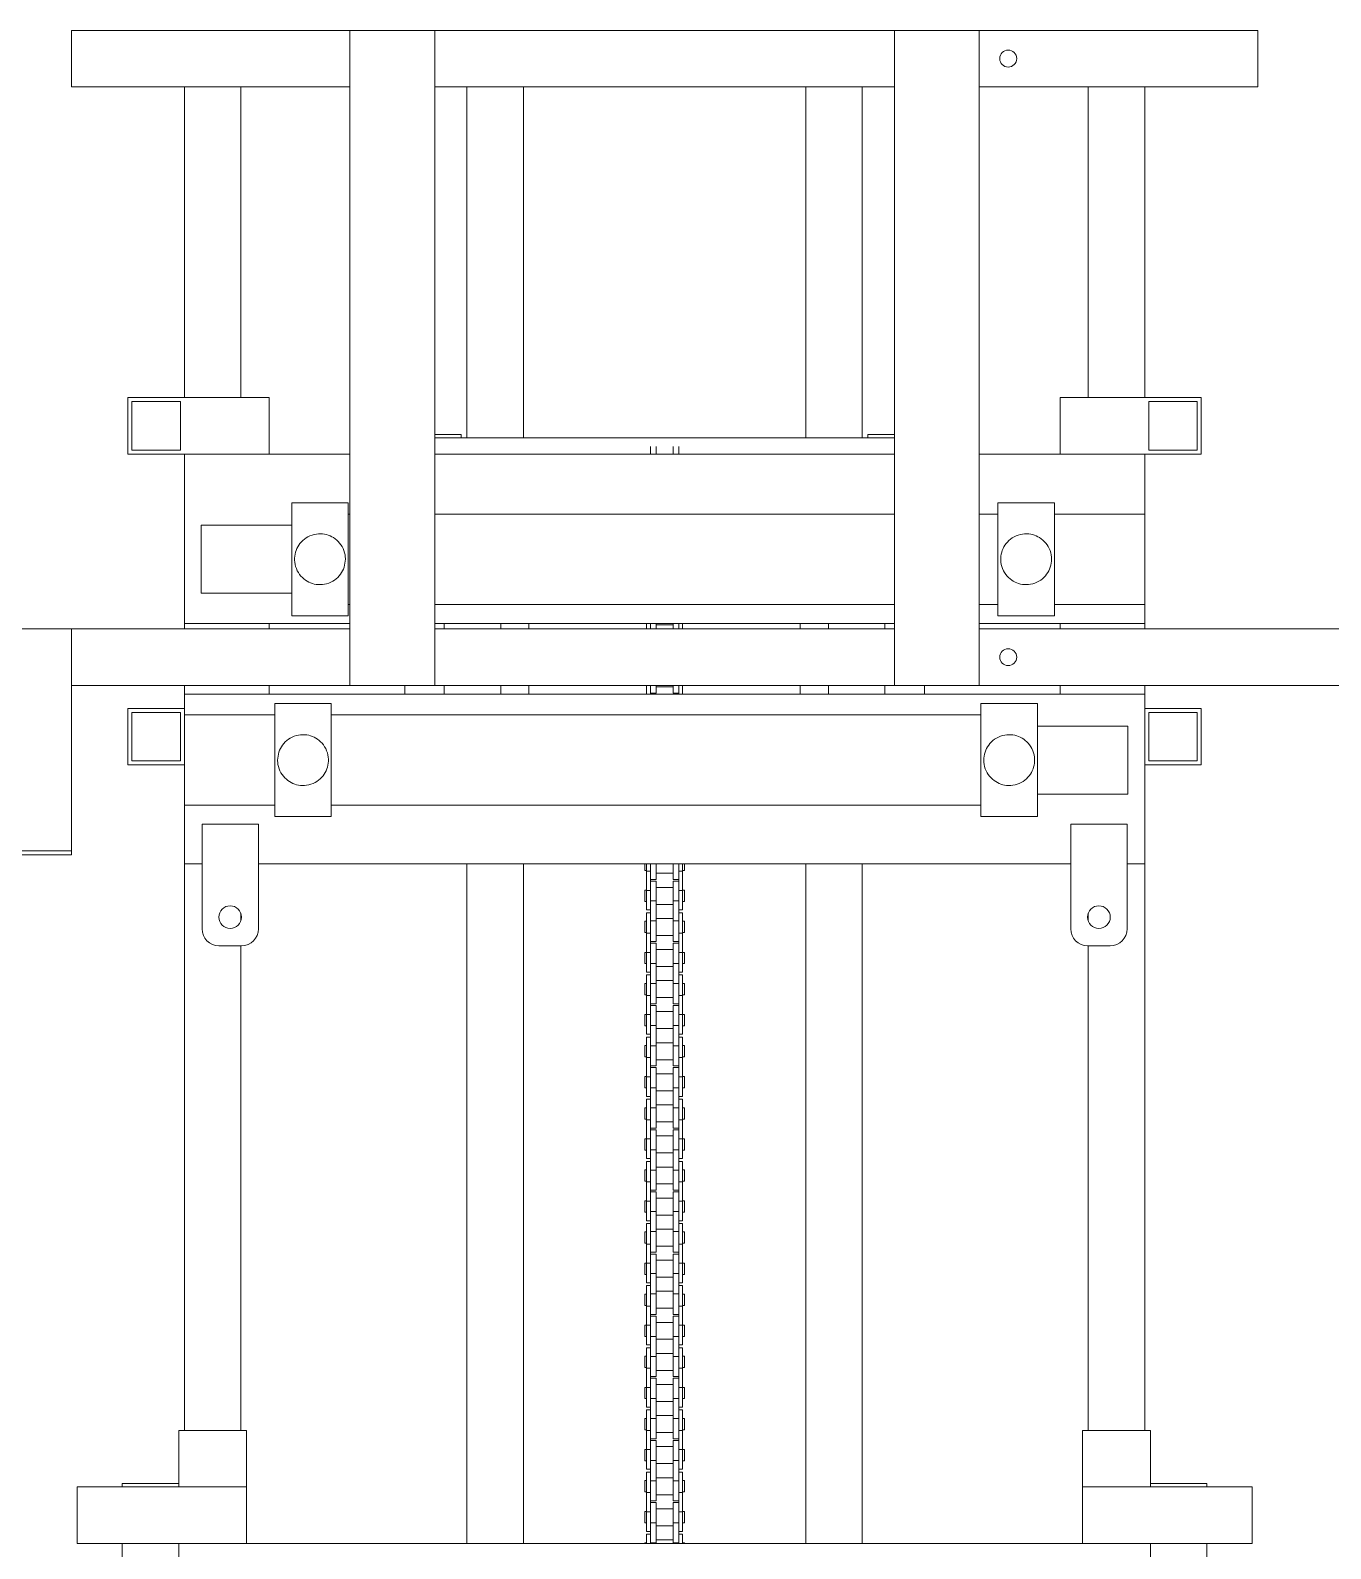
# Model space of a CAD drawing. Header units: millimetres. Extents: x 0 to 1189, y 0 to 841.
# Drawn here: x 516.8 to 562.8, y 676.6 to 730.3 of the extents above; entities that cross this region are included whole.
import ezdxf

# ---------------------------------------------------------------- set-up
doc = ezdxf.new("R2010")
doc.units = ezdxf.units.MM

msp = doc.modelspace()

# ---------------------------------------------------------------- linework, layer by layer
at = {"color": 7, "linetype": 'Continuous', "lineweight": 15}
for p, q in [((528.131, 730.296), (518.27, 730.296)), ((518.27, 730.296), (518.27, 728.296)), ((528.131, 730.296), (528.131, 707.11)), ((528.131, 730.296), (531.131, 730.296)), ((531.131, 707.11), (531.131, 730.296)), ((547.41, 730.296), (531.131, 730.296)), ((547.41, 730.296), (547.41, 707.11)), ((547.41, 730.296), (550.41, 730.296)), ((550.41, 707.11), (550.41, 730.296)), ((560.27, 730.296), (550.41, 730.296)), ((560.27, 730.296), (560.27, 728.296)), ((528.131, 728.296), (518.27, 728.296)), ((522.27, 717.296), (522.27, 728.296)), ((524.27, 717.296), (524.27, 728.296)), ((547.41, 728.296), (531.131, 728.296)), ((532.27, 728.296), (532.27, 715.868)), ((534.27, 728.296), (534.27, 715.868)), ((544.27, 728.296), (544.27, 715.868)), ((546.27, 728.296), (546.27, 715.868)), ((560.27, 728.296), (550.41, 728.296)), ((554.27, 717.296), (554.27, 728.296)), ((556.27, 717.296), (556.27, 728.296)), ((520.27, 717.296), (520.27, 715.296)), ((525.27, 717.296), (520.27, 717.296)), ((522.13, 717.156), (520.41, 717.156)), ((520.41, 717.156), (520.41, 715.436)), ((522.13, 715.436), (522.13, 717.156)), ((525.27, 715.296), (525.27, 717.296)), ((553.27, 717.296), (558.27, 717.296)), ((553.27, 715.296), (553.27, 717.296)), ((556.41, 717.156), (558.13, 717.156)), ((556.41, 715.436), (556.41, 717.156)), ((558.13, 717.156), (558.13, 715.436)), ((558.27, 717.296), (558.27, 715.296)), ((532.07, 715.986), (531.131, 715.986)), ((547.41, 715.868), (531.131, 715.868)), ((532.07, 715.986), (532.07, 715.868)), ((547.41, 715.986), (546.47, 715.986)), ((546.47, 715.986), (546.47, 715.868)), ((520.41, 715.436), (522.13, 715.436)), ((538.77, 715.296), (538.77, 715.566)), ((538.97, 715.296), (538.97, 715.566)), ((539.57, 715.296), (539.57, 715.566)), ((539.77, 715.296), (539.77, 715.566)), ((558.13, 715.436), (556.41, 715.436)), ((520.27, 715.296), (522.27, 715.296)), ((528.131, 715.296), (522.27, 715.296)), ((522.27, 715.296), (522.27, 709.296)), ((547.41, 715.296), (531.131, 715.296)), ((556.27, 715.296), (550.41, 715.296)), ((556.27, 715.296), (556.27, 713.176)), ((558.27, 715.296), (556.27, 715.296)), ((528.07, 713.576), (526.07, 713.576)), ((526.07, 709.576), (526.07, 713.576)), ((528.07, 709.576), (528.07, 713.576)), ((528.131, 713.176), (528.07, 713.176)), ((547.41, 713.176), (531.131, 713.176)), ((551.07, 713.176), (550.41, 713.176)), ((553.07, 713.576), (551.07, 713.576)), ((551.07, 713.576), (551.07, 709.576)), ((553.07, 713.576), (553.07, 709.576)), ((556.27, 713.176), (553.07, 713.176)), ((556.27, 713.176), (556.27, 709.976)), ((526.07, 712.776), (522.87, 712.776)), ((522.87, 710.376), (522.87, 712.776)), ((526.07, 710.376), (522.87, 710.376)), ((528.07, 709.976), (528.131, 709.976)), ((531.131, 709.976), (547.41, 709.976)), ((550.41, 709.976), (551.07, 709.976)), ((553.07, 709.976), (556.27, 709.976)), ((556.27, 709.976), (556.27, 709.296)), ((526.07, 709.576), (528.07, 709.576)), ((551.07, 709.576), (553.07, 709.576)), ((518.27, 709.11), (514.27, 709.11)), ((518.27, 701.25), (518.27, 709.11)), ((528.131, 709.11), (518.27, 709.11)), ((528.131, 709.296), (522.27, 709.296)), ((522.27, 709.11), (522.27, 709.296)), ((525.27, 709.11), (525.27, 709.296)), ((547.41, 709.296), (531.131, 709.296)), ((547.41, 709.11), (531.131, 709.11)), ((531.47, 709.11), (531.47, 709.296)), ((533.47, 709.11), (533.47, 709.296)), ((534.47, 709.296), (534.47, 709.11)), ((538.63, 709.11), (538.63, 709.296)), ((538.77, 709.252), (538.77, 709.296)), ((538.77, 709.11), (538.77, 709.252)), ((538.97, 709.11), (538.97, 709.296)), ((538.97, 709.259), (539.57, 709.259)), ((539.57, 709.11), (539.57, 709.296)), ((539.77, 709.252), (539.77, 709.296)), ((539.77, 709.11), (539.77, 709.252)), ((539.91, 709.11), (539.91, 709.296)), ((544.07, 709.296), (544.07, 709.11)), ((545.07, 709.11), (545.07, 709.296)), ((547.07, 709.11), (547.07, 709.296)), ((556.27, 709.296), (550.41, 709.296)), ((564.27, 709.11), (550.41, 709.11)), ((553.27, 709.11), (553.27, 709.296)), ((556.27, 709.11), (556.27, 709.296)), ((528.131, 707.11), (518.27, 707.11)), ((522.27, 706.796), (522.27, 707.11)), ((556.27, 706.796), (522.27, 706.796)), ((522.27, 706.065), (522.27, 706.796)), ((525.27, 706.796), (525.27, 707.11)), ((528.131, 707.11), (531.131, 707.11)), ((530.07, 707.11), (530.07, 706.796)), ((547.41, 707.11), (531.131, 707.11)), ((531.47, 706.796), (531.47, 707.11)), ((533.47, 706.796), (533.47, 707.11)), ((534.47, 707.11), (534.47, 706.796)), ((538.63, 706.796), (538.63, 707.11)), ((538.77, 707.052), (538.77, 707.11)), ((538.77, 706.796), (538.77, 707.052)), ((538.77, 706.839), (538.97, 706.839)), ((538.97, 706.839), (538.97, 707.11)), ((538.97, 707.059), (539.57, 707.059)), ((539.57, 706.839), (539.57, 707.11)), ((539.57, 706.839), (539.77, 706.839)), ((539.77, 707.052), (539.77, 707.11)), ((539.77, 706.796), (539.77, 707.052)), ((539.91, 706.796), (539.91, 707.11)), ((544.07, 707.11), (544.07, 706.796)), ((545.07, 706.796), (545.07, 707.11)), ((547.07, 706.796), (547.07, 707.11)), ((547.41, 707.11), (550.41, 707.11)), ((548.47, 707.11), (548.47, 706.796)), ((564.27, 707.11), (550.41, 707.11)), ((553.27, 706.796), (553.27, 707.11)), ((556.27, 706.796), (556.27, 707.11)), ((556.27, 700.796), (556.27, 706.796)), ((520.27, 706.296), (520.27, 704.296)), ((522.27, 706.296), (520.27, 706.296)), ((527.47, 706.465), (525.47, 706.465)), ((525.47, 702.465), (525.47, 706.465)), ((527.47, 702.465), (527.47, 706.465)), ((552.47, 706.465), (550.47, 706.465)), ((550.47, 706.465), (550.47, 702.465)), ((552.47, 706.465), (552.47, 702.465)), ((556.27, 706.296), (558.27, 706.296)), ((558.27, 706.296), (558.27, 704.296)), ((522.13, 706.156), (520.41, 706.156)), ((520.41, 706.156), (520.41, 704.436)), ((522.13, 704.436), (522.13, 706.156)), ((525.47, 706.065), (522.27, 706.065)), ((522.27, 702.865), (522.27, 706.065)), ((550.47, 706.065), (527.47, 706.065)), ((552.47, 705.665), (555.67, 705.665)), ((555.67, 705.665), (555.67, 703.265)), ((556.41, 706.156), (558.13, 706.156)), ((556.41, 704.436), (556.41, 706.156)), ((558.13, 706.156), (558.13, 704.436)), ((520.27, 704.296), (522.27, 704.296)), ((520.41, 704.436), (522.13, 704.436)), ((558.27, 704.296), (556.27, 704.296)), ((558.13, 704.436), (556.41, 704.436)), ((552.47, 703.265), (555.67, 703.265)), ((522.27, 702.865), (525.47, 702.865)), ((522.27, 700.796), (522.27, 702.865)), ((525.47, 702.465), (527.47, 702.465)), ((527.47, 702.865), (550.47, 702.865)), ((550.47, 702.465), (552.47, 702.465)), ((522.894, 702.202), (524.894, 702.202)), ((522.894, 698.496), (522.894, 702.202)), ((524.894, 702.202), (524.894, 698.496)), ((553.647, 702.202), (553.647, 698.496)), ((555.647, 702.202), (553.647, 702.202)), ((555.647, 698.496), (555.647, 702.202)), ((518.27, 701.25), (514.27, 701.25)), ((518.27, 701.11), (514.27, 701.11)), ((518.27, 701.11), (518.27, 701.25)), ((522.27, 680.737), (522.27, 700.796)), ((522.894, 700.796), (522.27, 700.796)), ((553.647, 700.796), (524.894, 700.796)), ((532.27, 700.796), (532.27, 676.737)), ((534.27, 700.796), (534.27, 676.737)), ((538.57, 700.796), (538.57, 700.56)), ((538.57, 700.56), (538.63, 700.56)), ((538.63, 700.533), (538.63, 700.796)), ((538.63, 700.533), (538.77, 700.533)), ((538.63, 699.855), (538.63, 700.533)), ((538.77, 700.533), (538.77, 700.796)), ((538.77, 699.964), (538.77, 700.533)), ((538.97, 700.24), (538.97, 700.796)), ((538.97, 700.46), (539.57, 700.46)), ((539.57, 700.24), (539.57, 700.796)), ((539.77, 700.533), (539.77, 700.796)), ((539.91, 700.533), (539.77, 700.533)), ((539.77, 699.964), (539.77, 700.533)), ((539.91, 700.533), (539.91, 700.796)), ((539.91, 700.56), (539.97, 700.56)), ((539.91, 699.855), (539.91, 700.533)), ((539.97, 700.796), (539.97, 700.56)), ((544.27, 700.796), (544.27, 676.737)), ((546.27, 700.796), (546.27, 676.737)), ((556.27, 700.796), (555.647, 700.796)), ((556.27, 680.737), (556.27, 700.796)), ((538.63, 699.86), (538.57, 699.86)), ((538.57, 699.86), (538.57, 699.46)), ((538.63, 699.855), (538.77, 699.855)), ((538.63, 699.16), (538.63, 699.855)), ((538.77, 700.24), (538.97, 700.24)), ((538.97, 700.18), (538.77, 700.18)), ((538.77, 699.486), (538.77, 699.964)), ((538.97, 699.486), (538.97, 700.18)), ((539.57, 699.96), (538.97, 699.96)), ((539.57, 700.24), (539.77, 700.24)), ((539.77, 700.18), (539.57, 700.18)), ((539.57, 699.486), (539.57, 700.18)), ((539.77, 699.486), (539.77, 699.964)), ((539.91, 699.855), (539.77, 699.855)), ((539.97, 699.86), (539.91, 699.86)), ((539.91, 699.16), (539.91, 699.855)), ((539.97, 699.86), (539.97, 699.46)), ((538.57, 699.46), (538.63, 699.46)), ((538.77, 699.486), (538.97, 699.486)), ((538.77, 698.775), (538.77, 699.486)), ((538.97, 698.775), (538.97, 699.486)), ((538.97, 699.36), (539.57, 699.36)), ((539.77, 699.486), (539.57, 699.486)), ((539.57, 698.775), (539.57, 699.486)), ((539.77, 698.775), (539.77, 699.486)), ((539.91, 699.46), (539.97, 699.46)), ((524.27, 698.775), (524.27, 699.043)), ((538.63, 698.761), (538.57, 698.761)), ((538.57, 698.761), (538.57, 698.361)), ((538.63, 699.16), (538.77, 699.16)), ((538.77, 699.061), (538.63, 699.061)), ((538.63, 698.334), (538.63, 699.061)), ((538.77, 698.775), (538.97, 698.775)), ((538.77, 698.334), (538.77, 698.775)), ((539.57, 698.861), (538.97, 698.861)), ((538.97, 698.041), (538.97, 698.775)), ((539.77, 698.775), (539.57, 698.775)), ((539.57, 698.041), (539.57, 698.775)), ((539.77, 699.16), (539.91, 699.16)), ((539.91, 699.061), (539.77, 699.061)), ((539.77, 698.334), (539.77, 698.775)), ((539.91, 698.334), (539.91, 699.061)), ((539.97, 698.761), (539.91, 698.761)), ((539.97, 698.761), (539.97, 698.361)), ((554.27, 698.775), (554.27, 699.043)), ((538.57, 698.361), (538.63, 698.361)), ((538.63, 698.334), (538.77, 698.334)), ((538.63, 697.656), (538.63, 698.334)), ((538.77, 697.765), (538.77, 698.334)), ((538.97, 698.261), (539.57, 698.261)), ((539.91, 698.334), (539.77, 698.334)), ((539.77, 697.765), (539.77, 698.334)), ((539.91, 698.361), (539.97, 698.361)), ((539.91, 697.656), (539.91, 698.334)), ((524.294, 697.896), (523.494, 697.896)), ((524.27, 680.737), (524.27, 697.896)), ((538.63, 697.661), (538.57, 697.661)), ((538.57, 697.661), (538.57, 697.261)), ((538.63, 697.656), (538.77, 697.656)), ((538.63, 696.961), (538.63, 697.656)), ((538.77, 698.041), (538.97, 698.041)), ((538.97, 697.981), (538.77, 697.981)), ((538.77, 697.266), (538.77, 697.765)), ((538.97, 697.266), (538.97, 697.981)), ((539.57, 697.761), (538.97, 697.761)), ((539.57, 698.041), (539.77, 698.041)), ((539.77, 697.981), (539.57, 697.981)), ((539.57, 697.266), (539.57, 697.981)), ((539.77, 697.266), (539.77, 697.765)), ((539.91, 697.656), (539.77, 697.656)), ((539.97, 697.661), (539.91, 697.661)), ((539.91, 696.961), (539.91, 697.656)), ((539.97, 697.661), (539.97, 697.261)), ((554.247, 697.896), (555.047, 697.896)), ((554.27, 680.737), (554.27, 697.896)), ((538.57, 697.261), (538.63, 697.261)), ((538.77, 697.266), (538.97, 697.266)), ((538.77, 696.555), (538.77, 697.266)), ((538.97, 696.555), (538.97, 697.266)), ((538.97, 697.161), (539.57, 697.161)), ((539.77, 697.266), (539.57, 697.266)), ((539.57, 696.555), (539.57, 697.266)), ((539.77, 696.555), (539.77, 697.266)), ((539.91, 697.261), (539.97, 697.261)), ((538.63, 696.561), (538.57, 696.561)), ((538.57, 696.561), (538.57, 696.161)), ((538.63, 696.961), (538.77, 696.961)), ((538.77, 696.861), (538.63, 696.861)), ((538.63, 696.134), (538.63, 696.861)), ((538.77, 696.555), (538.97, 696.555)), ((538.77, 696.054), (538.77, 696.555)), ((539.57, 696.661), (538.97, 696.661)), ((538.97, 695.841), (538.97, 696.555)), ((539.77, 696.555), (539.57, 696.555)), ((539.57, 695.841), (539.57, 696.555)), ((539.77, 696.961), (539.91, 696.961)), ((539.91, 696.861), (539.77, 696.861)), ((539.77, 696.054), (539.77, 696.555)), ((539.91, 696.134), (539.91, 696.861)), ((539.97, 696.561), (539.91, 696.561)), ((539.97, 696.561), (539.97, 696.161)), ((538.57, 696.161), (538.63, 696.161)), ((538.63, 696.134), (538.77, 696.134)), ((538.63, 695.456), (538.63, 696.134)), ((538.77, 695.565), (538.77, 696.054)), ((538.97, 696.061), (539.57, 696.061)), ((539.91, 696.134), (539.77, 696.134)), ((539.77, 695.565), (539.77, 696.054)), ((539.91, 696.161), (539.97, 696.161)), ((539.91, 695.456), (539.91, 696.134)), ((538.63, 695.461), (538.57, 695.461)), ((538.57, 695.461), (538.57, 695.061)), ((538.63, 695.456), (538.77, 695.456)), ((538.63, 694.761), (538.63, 695.456)), ((538.77, 695.841), (538.97, 695.841)), ((538.97, 695.781), (538.77, 695.781)), ((538.77, 695.066), (538.77, 695.565)), ((538.97, 695.066), (538.97, 695.781)), ((539.57, 695.561), (538.97, 695.561)), ((539.57, 695.841), (539.77, 695.841)), ((539.77, 695.781), (539.57, 695.781)), ((539.57, 695.066), (539.57, 695.781)), ((539.77, 695.066), (539.77, 695.565)), ((539.91, 695.456), (539.77, 695.456)), ((539.97, 695.461), (539.91, 695.461)), ((539.91, 694.761), (539.91, 695.456)), ((539.97, 695.461), (539.97, 695.061)), ((538.57, 695.061), (538.63, 695.061)), ((538.77, 695.066), (538.97, 695.066)), ((538.77, 694.355), (538.77, 695.066)), ((538.97, 694.355), (538.97, 695.066)), ((538.97, 694.961), (539.57, 694.961)), ((539.77, 695.066), (539.57, 695.066)), ((539.57, 694.355), (539.57, 695.066)), ((539.77, 694.355), (539.77, 695.066)), ((539.91, 695.061), (539.97, 695.061)), ((538.63, 694.361), (538.57, 694.361)), ((538.57, 694.361), (538.57, 693.961)), ((538.63, 694.761), (538.77, 694.761)), ((538.77, 694.661), (538.63, 694.661)), ((538.63, 693.934), (538.63, 694.661)), ((539.57, 694.461), (538.97, 694.461)), ((539.77, 694.761), (539.91, 694.761)), ((539.91, 694.661), (539.77, 694.661)), ((539.91, 693.934), (539.91, 694.661)), ((539.97, 694.361), (539.91, 694.361)), ((539.97, 694.361), (539.97, 693.961)), ((538.57, 693.961), (538.63, 693.961)), ((538.63, 693.934), (538.77, 693.934)), ((538.63, 693.256), (538.63, 693.934)), ((538.77, 694.355), (538.97, 694.355)), ((538.77, 693.854), (538.77, 694.355)), ((538.77, 693.365), (538.77, 693.854)), ((538.97, 693.641), (538.97, 694.355)), ((538.97, 693.861), (539.57, 693.861)), ((539.77, 694.355), (539.57, 694.355)), ((539.57, 693.641), (539.57, 694.355)), ((539.77, 693.854), (539.77, 694.355)), ((539.91, 693.934), (539.77, 693.934)), ((539.77, 693.365), (539.77, 693.854)), ((539.91, 693.961), (539.97, 693.961)), ((539.91, 693.256), (539.91, 693.934)), ((538.77, 693.641), (538.97, 693.641)), ((538.97, 693.581), (538.77, 693.581)), ((538.77, 692.866), (538.77, 693.365)), ((538.97, 692.866), (538.97, 693.581)), ((539.57, 693.361), (538.97, 693.361)), ((539.57, 693.641), (539.77, 693.641)), ((539.77, 693.581), (539.57, 693.581)), ((539.57, 692.866), (539.57, 693.581)), ((539.77, 692.866), (539.77, 693.365)), ((538.63, 693.261), (538.57, 693.261)), ((538.57, 693.261), (538.57, 692.861)), ((538.57, 692.861), (538.63, 692.861)), ((538.63, 692.561), (538.63, 693.256)), ((538.63, 693.256), (538.77, 693.256)), ((538.77, 692.866), (538.97, 692.866)), ((538.77, 692.155), (538.77, 692.866)), ((538.97, 692.155), (538.97, 692.866)), ((538.97, 692.761), (539.57, 692.761)), ((539.77, 692.866), (539.57, 692.866)), ((539.57, 692.155), (539.57, 692.866)), ((539.91, 693.256), (539.77, 693.256)), ((539.77, 692.155), (539.77, 692.866)), ((539.97, 693.261), (539.91, 693.261)), ((539.91, 692.561), (539.91, 693.256)), ((539.91, 692.861), (539.97, 692.861)), ((539.97, 693.261), (539.97, 692.861)), ((538.63, 692.561), (538.77, 692.561)), ((538.77, 692.461), (538.63, 692.461)), ((538.63, 691.734), (538.63, 692.461)), ((539.57, 692.261), (538.97, 692.261)), ((539.77, 692.561), (539.91, 692.561)), ((539.91, 692.461), (539.77, 692.461)), ((539.91, 691.734), (539.91, 692.461)), ((538.63, 692.161), (538.57, 692.161)), ((538.57, 692.161), (538.57, 691.761)), ((538.57, 691.761), (538.63, 691.761)), ((538.63, 691.734), (538.77, 691.734)), ((538.63, 691.056), (538.63, 691.734)), ((538.77, 692.155), (538.97, 692.155)), ((538.77, 691.654), (538.77, 692.155)), ((538.97, 691.441), (538.97, 692.155)), ((539.77, 692.155), (539.57, 692.155)), ((539.57, 691.441), (539.57, 692.155)), ((539.77, 691.654), (539.77, 692.155)), ((539.91, 691.734), (539.77, 691.734)), ((539.97, 692.161), (539.91, 692.161)), ((539.91, 691.761), (539.97, 691.761)), ((539.91, 691.056), (539.91, 691.734)), ((539.97, 692.161), (539.97, 691.761)), ((538.77, 691.165), (538.77, 691.654)), ((538.77, 691.441), (538.97, 691.441)), ((538.97, 691.381), (538.77, 691.381)), ((538.77, 690.666), (538.77, 691.165)), ((538.97, 691.661), (539.57, 691.661)), ((538.97, 690.666), (538.97, 691.381)), ((539.57, 691.161), (538.97, 691.161)), ((539.57, 691.441), (539.77, 691.441)), ((539.77, 691.381), (539.57, 691.381)), ((539.57, 690.666), (539.57, 691.381)), ((539.77, 691.165), (539.77, 691.654)), ((539.77, 690.666), (539.77, 691.165)), ((538.63, 691.061), (538.57, 691.061)), ((538.57, 691.061), (538.57, 690.661)), ((538.57, 690.661), (538.63, 690.661)), ((538.63, 691.056), (538.77, 691.056)), ((538.63, 690.361), (538.63, 691.056)), ((538.77, 690.666), (538.97, 690.666)), ((538.77, 689.955), (538.77, 690.666)), ((538.97, 689.955), (538.97, 690.666)), ((539.77, 690.666), (539.57, 690.666)), ((539.57, 689.955), (539.57, 690.666)), ((539.91, 691.056), (539.77, 691.056)), ((539.77, 689.955), (539.77, 690.666)), ((539.97, 691.061), (539.91, 691.061)), ((539.91, 690.361), (539.91, 691.056)), ((539.91, 690.661), (539.97, 690.661)), ((539.97, 691.061), (539.97, 690.661)), ((538.63, 690.361), (538.77, 690.361)), ((538.77, 690.261), (538.63, 690.261)), ((538.63, 689.534), (538.63, 690.261)), ((538.97, 690.561), (539.57, 690.561)), ((539.77, 690.361), (539.91, 690.361)), ((539.91, 690.261), (539.77, 690.261)), ((539.91, 689.534), (539.91, 690.261)), ((538.63, 689.961), (538.57, 689.961)), ((538.57, 689.961), (538.57, 689.561)), ((538.57, 689.561), (538.63, 689.561)), ((538.63, 689.534), (538.77, 689.534)), ((538.63, 688.856), (538.63, 689.534)), ((538.77, 689.955), (538.97, 689.955)), ((538.77, 689.454), (538.77, 689.955)), ((539.57, 690.061), (538.97, 690.061)), ((538.97, 689.241), (538.97, 689.955)), ((539.77, 689.955), (539.57, 689.955)), ((539.57, 689.241), (539.57, 689.955)), ((539.77, 689.454), (539.77, 689.955)), ((539.91, 689.534), (539.77, 689.534)), ((539.97, 689.961), (539.91, 689.961)), ((539.91, 689.561), (539.97, 689.561)), ((539.91, 688.856), (539.91, 689.534)), ((539.97, 689.961), (539.97, 689.561)), ((538.77, 688.965), (538.77, 689.454)), ((538.77, 689.241), (538.97, 689.241)), ((538.97, 689.181), (538.77, 689.181)), ((538.97, 689.461), (539.57, 689.461)), ((538.97, 688.487), (538.97, 689.181)), ((539.57, 689.241), (539.77, 689.241)), ((539.77, 689.181), (539.57, 689.181)), ((539.57, 688.487), (539.57, 689.181)), ((539.77, 688.965), (539.77, 689.454)), ((538.63, 688.861), (538.57, 688.861)), ((538.57, 688.861), (538.57, 688.461)), ((538.57, 688.461), (538.63, 688.461)), ((538.63, 688.856), (538.77, 688.856)), ((538.63, 688.161), (538.63, 688.856)), ((538.77, 688.487), (538.77, 688.965)), ((538.77, 688.487), (538.97, 688.487)), ((538.77, 687.776), (538.77, 688.487)), ((539.57, 688.961), (538.97, 688.961)), ((538.97, 687.776), (538.97, 688.487)), ((539.77, 688.487), (539.57, 688.487)), ((539.57, 687.776), (539.57, 688.487)), ((539.77, 688.487), (539.77, 688.965)), ((539.91, 688.856), (539.77, 688.856)), ((539.77, 687.776), (539.77, 688.487)), ((539.97, 688.861), (539.91, 688.861)), ((539.91, 688.161), (539.91, 688.856)), ((539.91, 688.461), (539.97, 688.461)), ((539.97, 688.861), (539.97, 688.461)), ((538.63, 688.161), (538.77, 688.161)), ((538.77, 688.062), (538.63, 688.062)), ((538.63, 687.335), (538.63, 688.062)), ((538.97, 688.361), (539.57, 688.361)), ((539.77, 688.161), (539.91, 688.161)), ((539.91, 688.062), (539.77, 688.062)), ((539.91, 687.335), (539.91, 688.062)), ((538.63, 687.762), (538.57, 687.762)), ((538.57, 687.762), (538.57, 687.362)), ((538.77, 687.335), (538.77, 687.776)), ((538.77, 687.776), (538.97, 687.776)), ((539.57, 687.862), (538.97, 687.862)), ((538.97, 687.042), (538.97, 687.776)), ((539.77, 687.776), (539.57, 687.776)), ((539.57, 687.042), (539.57, 687.776)), ((539.77, 687.335), (539.77, 687.776)), ((539.97, 687.762), (539.91, 687.762)), ((539.97, 687.762), (539.97, 687.362)), ((538.57, 687.362), (538.63, 687.362)), ((538.63, 687.335), (538.77, 687.335)), ((538.63, 686.657), (538.63, 687.335)), ((538.77, 686.766), (538.77, 687.335)), ((538.77, 687.042), (538.97, 687.042)), ((538.97, 686.982), (538.77, 686.982)), ((538.97, 687.262), (539.57, 687.262)), ((538.97, 686.288), (538.97, 686.982)), ((539.57, 687.042), (539.77, 687.042)), ((539.77, 686.982), (539.57, 686.982)), ((539.57, 686.288), (539.57, 686.982)), ((539.91, 687.335), (539.77, 687.335)), ((539.77, 686.766), (539.77, 687.335)), ((539.91, 687.362), (539.97, 687.362)), ((539.91, 686.657), (539.91, 687.335)), ((538.63, 686.662), (538.57, 686.662)), ((538.57, 686.662), (538.57, 686.262)), ((538.63, 686.657), (538.77, 686.657)), ((538.63, 685.962), (538.63, 686.657)), ((538.77, 686.288), (538.77, 686.766)), ((539.57, 686.762), (538.97, 686.762)), ((539.77, 686.288), (539.77, 686.766)), ((539.91, 686.657), (539.77, 686.657)), ((539.97, 686.662), (539.91, 686.662)), ((539.91, 685.962), (539.91, 686.657)), ((539.97, 686.662), (539.97, 686.262)), ((538.57, 686.262), (538.63, 686.262)), ((538.63, 685.962), (538.77, 685.962)), ((538.77, 685.863), (538.63, 685.863)), ((538.63, 685.136), (538.63, 685.863)), ((538.77, 686.288), (538.97, 686.288)), ((538.77, 685.577), (538.77, 686.288)), ((538.97, 685.577), (538.97, 686.288)), ((538.97, 686.162), (539.57, 686.162)), ((539.77, 686.288), (539.57, 686.288)), ((539.57, 685.577), (539.57, 686.288)), ((539.77, 685.577), (539.77, 686.288)), ((539.77, 685.962), (539.91, 685.962)), ((539.91, 685.863), (539.77, 685.863)), ((539.91, 686.262), (539.97, 686.262)), ((539.91, 685.136), (539.91, 685.863)), ((538.63, 685.563), (538.57, 685.563)), ((538.57, 685.563), (538.57, 685.163)), ((538.77, 685.136), (538.77, 685.577)), ((538.77, 685.577), (538.97, 685.577)), ((539.57, 685.663), (538.97, 685.663)), ((538.97, 684.843), (538.97, 685.577)), ((539.77, 685.577), (539.57, 685.577)), ((539.57, 684.843), (539.57, 685.577)), ((539.77, 685.136), (539.77, 685.577)), ((539.97, 685.563), (539.91, 685.563)), ((539.97, 685.563), (539.97, 685.163)), ((538.57, 685.163), (538.63, 685.163)), ((538.63, 685.136), (538.77, 685.136)), ((538.63, 684.458), (538.63, 685.136)), ((538.77, 684.567), (538.77, 685.136)), ((538.77, 684.843), (538.97, 684.843)), ((538.97, 684.783), (538.77, 684.783)), ((538.97, 685.063), (539.57, 685.063)), ((538.97, 684.068), (538.97, 684.783)), ((539.57, 684.843), (539.77, 684.843)), ((539.77, 684.783), (539.57, 684.783)), ((539.57, 684.068), (539.57, 684.783)), ((539.91, 685.136), (539.77, 685.136)), ((539.77, 684.567), (539.77, 685.136)), ((539.91, 685.163), (539.97, 685.163)), ((539.91, 684.458), (539.91, 685.136)), ((538.63, 684.463), (538.57, 684.463)), ((538.57, 684.463), (538.57, 684.063)), ((538.63, 684.458), (538.77, 684.458)), ((538.63, 683.763), (538.63, 684.458)), ((538.77, 684.068), (538.77, 684.567)), ((539.57, 684.563), (538.97, 684.563)), ((539.77, 684.068), (539.77, 684.567)), ((539.91, 684.458), (539.77, 684.458)), ((539.97, 684.463), (539.91, 684.463)), ((539.91, 683.763), (539.91, 684.458)), ((539.97, 684.463), (539.97, 684.063)), ((538.57, 684.063), (538.63, 684.063)), ((538.63, 683.763), (538.77, 683.763)), ((538.77, 683.663), (538.63, 683.663)), ((538.63, 682.936), (538.63, 683.663)), ((538.77, 684.068), (538.97, 684.068)), ((538.77, 683.357), (538.77, 684.068)), ((538.97, 683.357), (538.97, 684.068)), ((538.97, 683.963), (539.57, 683.963)), ((539.77, 684.068), (539.57, 684.068)), ((539.57, 683.357), (539.57, 684.068)), ((539.77, 683.357), (539.77, 684.068)), ((539.77, 683.763), (539.91, 683.763)), ((539.91, 683.663), (539.77, 683.663)), ((539.91, 684.063), (539.97, 684.063)), ((539.91, 682.936), (539.91, 683.663)), ((538.63, 683.363), (538.57, 683.363)), ((538.57, 683.363), (538.57, 682.963)), ((538.77, 683.357), (538.97, 683.357)), ((538.77, 682.856), (538.77, 683.357)), ((539.57, 683.463), (538.97, 683.463)), ((538.97, 682.643), (538.97, 683.357)), ((539.77, 683.357), (539.57, 683.357)), ((539.57, 682.643), (539.57, 683.357)), ((539.77, 682.856), (539.77, 683.357)), ((539.97, 683.363), (539.91, 683.363)), ((539.97, 683.363), (539.97, 682.963)), ((538.57, 682.963), (538.63, 682.963)), ((538.63, 682.936), (538.77, 682.936)), ((538.63, 682.258), (538.63, 682.936)), ((538.77, 682.367), (538.77, 682.856)), ((538.77, 682.643), (538.97, 682.643)), ((538.97, 682.583), (538.77, 682.583)), ((538.97, 682.863), (539.57, 682.863)), ((538.97, 681.868), (538.97, 682.583)), ((539.57, 682.643), (539.77, 682.643)), ((539.77, 682.583), (539.57, 682.583)), ((539.57, 681.868), (539.57, 682.583)), ((539.91, 682.936), (539.77, 682.936)), ((539.77, 682.367), (539.77, 682.856)), ((539.91, 682.963), (539.97, 682.963)), ((539.91, 682.258), (539.91, 682.936)), ((538.63, 682.263), (538.57, 682.263)), ((538.57, 682.263), (538.57, 681.863)), ((538.63, 682.258), (538.77, 682.258)), ((538.63, 681.563), (538.63, 682.258)), ((538.77, 681.868), (538.77, 682.367)), ((539.57, 682.363), (538.97, 682.363)), ((539.77, 681.868), (539.77, 682.367)), ((539.91, 682.258), (539.77, 682.258)), ((539.97, 682.263), (539.91, 682.263)), ((539.91, 681.563), (539.91, 682.258)), ((539.97, 682.263), (539.97, 681.863)), ((538.57, 681.863), (538.63, 681.863)), ((538.63, 681.563), (538.77, 681.563)), ((538.77, 681.463), (538.63, 681.463)), ((538.63, 680.736), (538.63, 681.463)), ((538.77, 681.868), (538.97, 681.868)), ((538.77, 681.157), (538.77, 681.868)), ((538.97, 681.157), (538.97, 681.868)), ((538.97, 681.763), (539.57, 681.763)), ((539.77, 681.868), (539.57, 681.868)), ((539.57, 681.157), (539.57, 681.868)), ((539.77, 681.157), (539.77, 681.868)), ((539.77, 681.563), (539.91, 681.563)), ((539.91, 681.463), (539.77, 681.463)), ((539.91, 681.863), (539.97, 681.863)), ((539.91, 680.736), (539.91, 681.463)), ((538.63, 681.163), (538.57, 681.163)), ((538.57, 681.163), (538.57, 680.763)), ((538.77, 681.157), (538.97, 681.157)), ((538.77, 680.656), (538.77, 681.157)), ((539.57, 681.263), (538.97, 681.263)), ((538.97, 680.443), (538.97, 681.157)), ((539.77, 681.157), (539.57, 681.157)), ((539.57, 680.443), (539.57, 681.157)), ((539.77, 680.656), (539.77, 681.157)), ((539.97, 681.163), (539.91, 681.163)), ((539.97, 681.163), (539.97, 680.763)), ((524.47, 680.737), (522.07, 680.737)), ((522.07, 678.737), (522.07, 680.737)), ((524.47, 678.737), (524.47, 680.737)), ((538.57, 680.763), (538.63, 680.763)), ((538.63, 680.736), (538.77, 680.736)), ((538.63, 680.058), (538.63, 680.736)), ((538.77, 680.167), (538.77, 680.656)), ((538.77, 680.443), (538.97, 680.443)), ((538.97, 680.663), (539.57, 680.663)), ((539.57, 680.443), (539.77, 680.443)), ((539.91, 680.736), (539.77, 680.736)), ((539.77, 680.167), (539.77, 680.656)), ((539.91, 680.763), (539.97, 680.763)), ((539.91, 680.058), (539.91, 680.736)), ((554.07, 680.737), (556.47, 680.737)), ((554.07, 678.737), (554.07, 680.737)), ((556.47, 678.737), (556.47, 680.737)), ((538.63, 680.063), (538.57, 680.063)), ((538.57, 680.063), (538.57, 679.663)), ((538.63, 680.058), (538.77, 680.058)), ((538.63, 679.363), (538.63, 680.058)), ((538.97, 680.383), (538.77, 680.383)), ((538.77, 679.668), (538.77, 680.167)), ((538.97, 679.668), (538.97, 680.383)), ((539.57, 680.163), (538.97, 680.163)), ((539.77, 680.383), (539.57, 680.383)), ((539.57, 679.668), (539.57, 680.383)), ((539.77, 679.668), (539.77, 680.167)), ((539.91, 680.058), (539.77, 680.058)), ((539.97, 680.063), (539.91, 680.063)), ((539.91, 679.363), (539.91, 680.058)), ((539.97, 680.063), (539.97, 679.663)), ((538.57, 679.663), (538.63, 679.663)), ((538.63, 679.363), (538.77, 679.363)), ((538.77, 679.668), (538.97, 679.668)), ((538.77, 678.957), (538.77, 679.668)), ((538.97, 678.957), (538.97, 679.668)), ((538.97, 679.563), (539.57, 679.563)), ((539.77, 679.668), (539.57, 679.668)), ((539.57, 678.957), (539.57, 679.668)), ((539.77, 678.957), (539.77, 679.668)), ((539.77, 679.363), (539.91, 679.363)), ((539.91, 679.663), (539.97, 679.663)), ((522.07, 678.854), (520.07, 678.854)), ((520.07, 678.854), (520.07, 678.737)), ((538.63, 678.963), (538.57, 678.963)), ((538.57, 678.963), (538.57, 678.563)), ((538.77, 679.263), (538.63, 679.263)), ((538.63, 678.536), (538.63, 679.263)), ((538.77, 678.456), (538.77, 678.957)), ((538.77, 678.957), (538.97, 678.957)), ((539.57, 679.063), (538.97, 679.063)), ((538.97, 678.243), (538.97, 678.957)), ((539.77, 678.957), (539.57, 678.957)), ((539.57, 678.243), (539.57, 678.957)), ((539.91, 679.263), (539.77, 679.263)), ((539.77, 678.456), (539.77, 678.957)), ((539.91, 678.536), (539.91, 679.263)), ((539.97, 678.963), (539.91, 678.963)), ((539.97, 678.963), (539.97, 678.563)), ((558.47, 678.854), (556.47, 678.854)), ((558.47, 678.854), (558.47, 678.737)), ((518.47, 676.737), (518.47, 678.737)), ((518.47, 678.737), (524.47, 678.737)), ((524.47, 676.737), (524.47, 678.737)), ((538.57, 678.563), (538.63, 678.563)), ((538.63, 678.536), (538.77, 678.536)), ((538.63, 677.858), (538.63, 678.536)), ((538.77, 677.967), (538.77, 678.456)), ((538.77, 678.243), (538.97, 678.243)), ((538.97, 678.463), (539.57, 678.463)), ((539.57, 678.243), (539.77, 678.243)), ((539.91, 678.536), (539.77, 678.536)), ((539.77, 677.967), (539.77, 678.456)), ((539.91, 678.563), (539.97, 678.563)), ((539.91, 677.858), (539.91, 678.536)), ((560.07, 678.737), (554.07, 678.737)), ((554.07, 676.737), (554.07, 678.737)), ((560.07, 676.737), (560.07, 678.737)), ((538.63, 677.863), (538.57, 677.863)), ((538.57, 677.863), (538.57, 677.463)), ((538.63, 677.858), (538.77, 677.858)), ((538.63, 677.163), (538.63, 677.858)), ((538.97, 678.183), (538.77, 678.183)), ((538.77, 677.468), (538.77, 677.967)), ((538.97, 677.468), (538.97, 678.183)), ((539.57, 677.963), (538.97, 677.963)), ((539.77, 678.183), (539.57, 678.183)), ((539.57, 677.468), (539.57, 678.183)), ((539.77, 677.468), (539.77, 677.967)), ((539.91, 677.858), (539.77, 677.858)), ((539.97, 677.863), (539.91, 677.863)), ((539.91, 677.163), (539.91, 677.858)), ((539.97, 677.863), (539.97, 677.463)), ((538.57, 677.463), (538.63, 677.463)), ((538.77, 677.468), (538.97, 677.468)), ((538.77, 676.757), (538.77, 677.468)), ((538.97, 676.757), (538.97, 677.468)), ((538.97, 677.363), (539.57, 677.363)), ((539.77, 677.468), (539.57, 677.468)), ((539.57, 676.757), (539.57, 677.468)), ((539.77, 676.757), (539.77, 677.468)), ((539.91, 677.463), (539.97, 677.463)), ((518.47, 676.737), (522.07, 676.737)), ((520.07, 676.737), (520.07, 675.057)), ((556.47, 676.737), (522.07, 676.737)), ((522.07, 676.737), (522.07, 674.737)), ((538.63, 676.763), (538.57, 676.763)), ((538.57, 676.763), (538.57, 676.737)), ((538.63, 677.163), (538.77, 677.163)), ((538.77, 677.063), (538.63, 677.063)), ((538.63, 676.737), (538.63, 677.063)), ((538.77, 676.757), (538.97, 676.757)), ((538.77, 676.737), (538.77, 676.757)), ((539.57, 676.863), (538.97, 676.863)), ((538.97, 676.737), (538.97, 676.757)), ((539.77, 676.757), (539.57, 676.757)), ((539.57, 676.737), (539.57, 676.757)), ((539.77, 677.163), (539.91, 677.163)), ((539.91, 677.063), (539.77, 677.063)), ((539.77, 676.737), (539.77, 676.757)), ((539.91, 676.737), (539.91, 677.063)), ((539.97, 676.763), (539.91, 676.763)), ((539.97, 676.763), (539.97, 676.737)), ((556.47, 676.737), (556.47, 674.737)), ((560.07, 676.737), (556.47, 676.737)), ((558.47, 676.737), (558.47, 675.057))]:
    msp.add_line(p, q, dxfattribs=at)
for centre, radius in [((551.437, 729.296), 0.3), ((551.437, 708.11), 0.3), ((523.894, 698.909), 0.4), ((554.647, 698.909), 0.4)]:
    msp.add_circle(centre, radius, dxfattribs=at)
for centre, start, end in [((523.494, 698.496), 180, 270), ((524.294, 698.496), 270, 0), ((554.247, 698.496), 180, 270), ((555.047, 698.496), 270, 0)]:
    msp.add_arc(centre, 0.6, start, end, dxfattribs=at)
for points, knots in [([(527.97, 711.576), (527.961, 711.48), (527.943, 711.289), (527.804, 711.031), (527.593, 710.822), (527.315, 710.691), (527.012, 710.662), (526.732, 710.727), (526.486, 710.871), (526.289, 711.095), (526.174, 711.382), (526.161, 711.684), (526.241, 711.961), (526.401, 712.201), (526.638, 712.386), (526.931, 712.483), (527.23, 712.477), (527.499, 712.384), (527.73, 712.212), (527.903, 711.963), (527.966, 711.732), (527.97, 711.602), (527.97, 711.576)], [0, 0, 0, 0, 0.050176, 0.100253, 0.152934, 0.208707, 0.261446, 0.309355, 0.358388, 0.412326, 0.467882, 0.519459, 0.567975, 0.618031, 0.672213, 0.727715, 0.778413, 0.825954, 0.876597, 0.931816, 0.98638, 1, 1, 1, 1]), ([(552.97, 711.576), (552.961, 711.48), (552.943, 711.289), (552.804, 711.031), (552.593, 710.822), (552.315, 710.691), (552.012, 710.662), (551.732, 710.727), (551.486, 710.871), (551.289, 711.095), (551.174, 711.382), (551.161, 711.684), (551.241, 711.961), (551.401, 712.201), (551.638, 712.386), (551.931, 712.483), (552.23, 712.477), (552.499, 712.384), (552.73, 712.212), (552.903, 711.963), (552.966, 711.732), (552.97, 711.602), (552.97, 711.576)], [0, 0, 0, 0, 0.050176, 0.100253, 0.152935, 0.208707, 0.261446, 0.309355, 0.358387, 0.412327, 0.467882, 0.519459, 0.567975, 0.618031, 0.672213, 0.727715, 0.778412, 0.825954, 0.876598, 0.931816, 0.98638, 1, 1, 1, 1]), ([(525.57, 704.465), (525.579, 704.561), (525.597, 704.753), (525.736, 705.011), (525.947, 705.219), (526.226, 705.35), (526.529, 705.379), (526.809, 705.314), (527.054, 705.17), (527.252, 704.946), (527.367, 704.66), (527.379, 704.357), (527.3, 704.08), (527.14, 703.84), (526.903, 703.656), (526.61, 703.558), (526.311, 703.565), (526.042, 703.658), (525.811, 703.83), (525.638, 704.079), (525.575, 704.31), (525.571, 704.439), (525.57, 704.465)], [0, 0, 0, 0, 0.050176, 0.100253, 0.152934, 0.208707, 0.261445, 0.309355, 0.358388, 0.412326, 0.467882, 0.519459, 0.567975, 0.61803, 0.672213, 0.727714, 0.778413, 0.825954, 0.876597, 0.931816, 0.986379, 1, 1, 1, 1]), ([(550.57, 704.465), (550.579, 704.561), (550.597, 704.753), (550.736, 705.011), (550.947, 705.219), (551.226, 705.35), (551.529, 705.379), (551.809, 705.314), (552.054, 705.17), (552.252, 704.946), (552.367, 704.66), (552.379, 704.357), (552.3, 704.08), (552.14, 703.84), (551.903, 703.656), (551.61, 703.558), (551.311, 703.565), (551.042, 703.658), (550.811, 703.83), (550.638, 704.079), (550.575, 704.31), (550.571, 704.439), (550.57, 704.465)], [0, 0, 0, 0, 0.0501759, 0.1002526, 0.1529342, 0.2087066, 0.2614454, 0.3093546, 0.3583873, 0.4123265, 0.4678816, 0.519459, 0.5679745, 0.6180306, 0.6722128, 0.7277146, 0.7784127, 0.8259537, 0.8765971, 0.9318161, 0.9863794, 1, 1, 1, 1])]:
    msp.add_open_spline(points, degree=3, knots=knots, dxfattribs=at)

doc.saveas('drawing.dxf')
